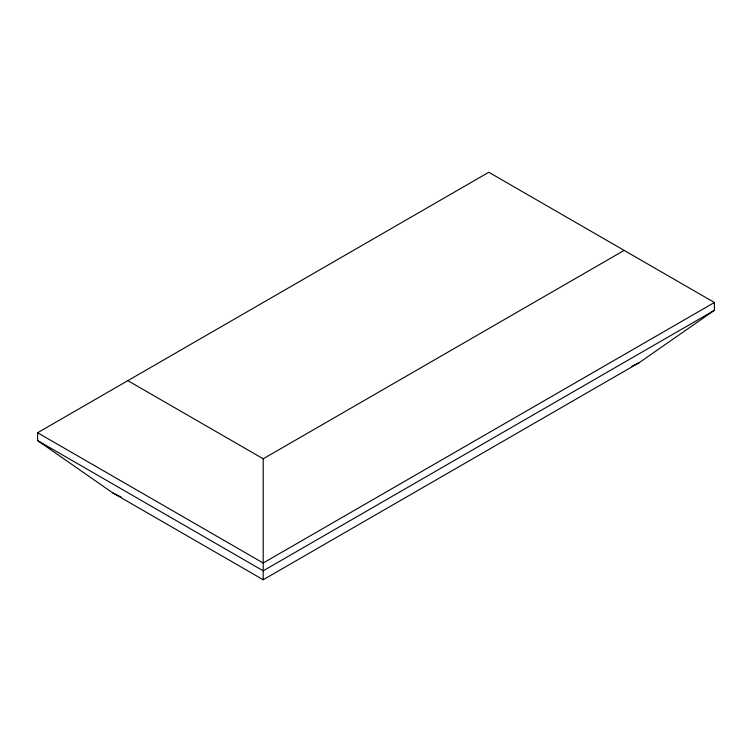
<?xml version="1.0" encoding="UTF-8"?>
<svg xmlns="http://www.w3.org/2000/svg" width="752" height="752" viewBox="0 0 752 752"><rect width="100%" height="100%" fill="white"/><g stroke="black" fill="none" stroke-linecap="round" stroke-linejoin="round"><path stroke-width="1.13" d="M639.2 362.671L714.4 310.313L714.4 302.501L488.8 172.255L37.6 432.748L37.6 440.569L112.8 492.917L263.2 579.745L639.2 362.671L631.887 366.299M127.84 380.653L263.2 458.795L624.16 250.397M714.4 302.501L263.2 563.004L37.6 432.748M714.4 310.313L263.2 570.815L37.6 440.569M112.8 492.917L121.157 497.063M263.2 458.795L263.2 579.745"/></g></svg>
